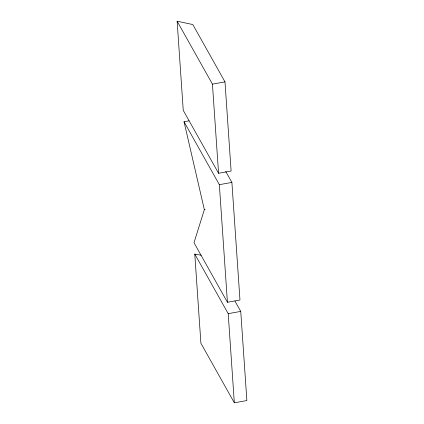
<?xml version="1.0" encoding="UTF-8"?>
<svg xmlns="http://www.w3.org/2000/svg" width="424" height="424" viewBox="0 0 424 424"><rect width="100%" height="100%" fill="white"/><g stroke="black" fill="none" stroke-linecap="round" stroke-linejoin="round"><path stroke-width="0.64" d="M189.046 120.835L184.032 121.73L204.342 209.663L194.001 242.714L227.423 302.264L239.968 300.022L231.891 182.421L225.738 171.45M177.126 21.2L212.44 84.127L224.985 81.885L231.112 171.036L218.561 173.278L183.248 110.351L177.126 21.2L192.814 24.555L224.985 81.885M184.032 121.73L219.346 184.663L231.891 182.421M204.342 209.663L205.126 209.525M194.786 254.093L228.202 313.649L240.747 311.407L246.874 400.558L234.324 402.8L200.907 343.249L194.786 254.093L201.172 255.232M234.944 301.061L240.747 311.407M212.44 84.127L218.561 173.278M219.346 184.663L227.423 302.264M228.202 313.649L234.324 402.8"/></g></svg>
